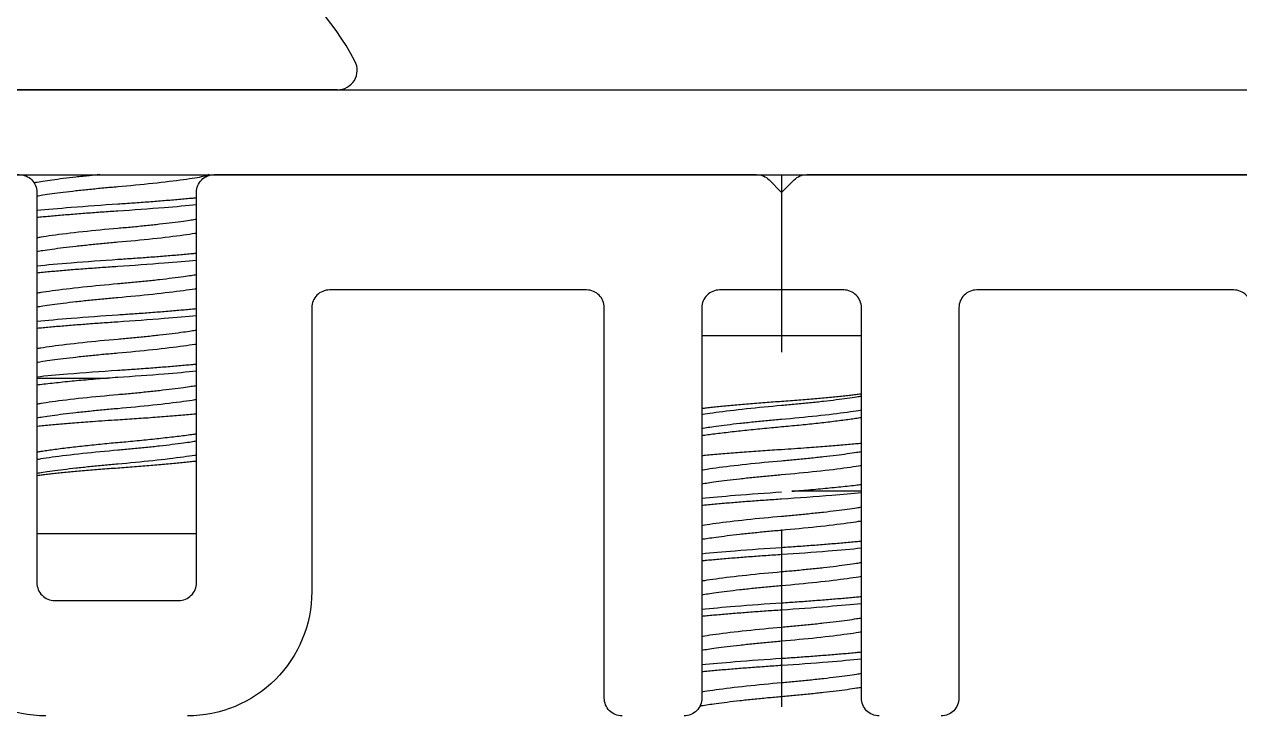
# Model space of a CAD drawing. Extents: x -5.6 to 5.7, y -1.2 to 8.2.
# Drawn here: x -0.427 to 0.258, y 3.128 to 3.514 of the extents above; entities that cross this region are included whole.
import ezdxf

# ---------------------------------------------------------------- set-up
doc = ezdxf.new("R2010")
doc.units = 0
doc.header["$LTSCALE"] = 0.5
doc.header["$MEASUREMENT"] = 0
doc.linetypes.add('PHANTOM', pattern=[0.5, 0.25, -0.05, 0.05, -0.05, 0.05, -0.05])
doc.layers.add('Construction', color=60, linetype='PHANTOM', plot=False)
for name, color, linetype in [('Hardware', 242, 'CONTINUOUS'), ('Housing', 150, 'CONTINUOUS'), ('Mounting', 4, 'CONTINUOUS')]:
    doc.layers.add(name, color=color, linetype=linetype)

msp = doc.modelspace()

# ---------------------------------------------------------------- linework, layer by layer
at = {"layer": 'Construction', "ltscale": 0.5, "transparency": 16777216}
msp.add_line((0, 3.4292), (0, 0), dxfattribs=at)
at = {"layer": 'Hardware', "linetype": 'Continuous', "lineweight": 25, "transparency": 16777216}
for p, q in [((-0.25042, 3.477), (-0.49834, 3.477)), ((0.045, 3.3383), (-0.045, 3.3383)), ((-0.42, 3.3145), (-0.38021, 3.3145)), ((0.045, 3.2508), (0.00583, 3.2508)), ((-0.42, 3.227), (-0.33, 3.227))]:
    msp.add_line(p, q, dxfattribs=at)
for centre, radius, start, end in [((-0.37438, 3.42295), 0.15105, 27.70008, 58.25791), ((-0.25042, 3.48804), 0.01104, 270, 27.70008)]:
    msp.add_arc(centre, radius, start, end, dxfattribs=at)
for points, knots in [([(-0.3845, 3.4292), (-0.38645, 3.42901), (-0.39107, 3.42855), (-0.39808, 3.4278), (-0.40521, 3.42696), (-0.41149, 3.42615), (-0.41674, 3.42538), (-0.41986, 3.42487), (-0.42128, 3.42458), (-0.42154, 3.42452)], [0.5374235, 0.5374235, 0.5374235, 0.5374235, 0.5759564, 0.6297735, 0.6838258, 0.7374097, 0.7898579, 0.8408154, 0.8524838, 0.8524838, 0.8524838, 0.8524838]), ([(-0.32313, 3.4292), (-0.32382, 3.42882), (-0.3249, 3.42846), (-0.32763, 3.4278), (-0.32917, 3.42753), (-0.33283, 3.42694), (-0.33497, 3.42662), (-0.34221, 3.42563), (-0.34816, 3.42491), (-0.36101, 3.42353), (-0.36787, 3.42288), (-0.37438, 3.42231)], [0.1114105, 0.1114105, 0.1114105, 0.1114105, 0.25, 0.25, 0.375, 0.375, 0.5, 0.5, 0.75, 0.75, 1, 1, 1, 1]), ([(-0.37438, 3.42231), (-0.37703, 3.42208), (-0.38242, 3.4216), (-0.39038, 3.42081), (-0.39808, 3.41999), (-0.40521, 3.41915), (-0.41149, 3.41834), (-0.41641, 3.41762), (-0.41898, 3.4172), (-0.42, 3.41701)], [0, 0, 0, 0, 0.1088843, 0.2210255, 0.3351181, 0.4497094, 0.5633078, 0.6744984, 0.7610308, 0.7610308, 0.7610308, 0.7610308]), ([(-0.33, 3.41606), (-0.33073, 3.41599), (-0.33386, 3.41569), (-0.33978, 3.41515), (-0.34806, 3.41446), (-0.35672, 3.41378), (-0.36554, 3.41314), (-0.37146, 3.41274), (-0.37438, 3.41255)], [0.5888341, 0.5888341, 0.5888341, 0.5888341, 0.6131397, 0.6918777, 0.7706158, 0.8486488, 0.9253094, 1, 1, 1, 1]), ([(-0.37438, 3.41255), (-0.38301, 3.41198), (-0.39209, 3.41133), (-0.40766, 3.41007), (-0.4143, 3.40948), (-0.42, 3.40891)], [0, 0, 0, 0, 0.25, 0.25, 0.4574021, 0.4574021, 0.4574021, 0.4574021]), ([(-0.37438, 3.40864), (-0.3773, 3.40845), (-0.38322, 3.40805), (-0.39204, 3.40741), (-0.40071, 3.40673), (-0.40898, 3.40604), (-0.41535, 3.40546), (-0.41888, 3.40512), (-0.42, 3.40501)], [0, 0, 0, 0, 0.0746906, 0.1513512, 0.2293842, 0.3081223, 0.3868603, 0.4251017, 0.4251017, 0.4251017, 0.4251017]), ([(-0.33, 3.41215), (-0.33542, 3.41163), (-0.3416, 3.41108), (-0.35667, 3.40986), (-0.36576, 3.4092), (-0.37438, 3.40864)], [0.5574369, 0.5574369, 0.5574369, 0.5574369, 0.75, 0.75, 1, 1, 1, 1]), ([(-0.33, 3.40396), (-0.33091, 3.4038), (-0.33317, 3.40345), (-0.33761, 3.40281), (-0.34356, 3.40204), (-0.35068, 3.4012), (-0.35838, 3.40038), (-0.36634, 3.39959), (-0.37173, 3.39911), (-0.37438, 3.39888)], [0.272742, 0.272742, 0.272742, 0.272742, 0.3437868, 0.4366961, 0.5502937, 0.6648842, 0.7789761, 0.8911165, 1, 1, 1, 1]), ([(-0.37438, 3.39888), (-0.38089, 3.39831), (-0.38775, 3.39765), (-0.4006, 3.39628), (-0.40655, 3.39556), (-0.41379, 3.39457), (-0.41593, 3.39425), (-0.41856, 3.39383), (-0.41931, 3.3937), (-0.42, 3.39357)], [0, 0, 0, 0, 0.25, 0.25, 0.5, 0.5, 0.625, 0.625, 0.6797533, 0.6797533, 0.6797533, 0.6797533]), ([(-0.33, 3.39615), (-0.33032, 3.39609), (-0.33066, 3.39604), (-0.33283, 3.39569), (-0.33497, 3.39537), (-0.34221, 3.39438), (-0.34816, 3.39366), (-0.36101, 3.39228), (-0.36787, 3.39163), (-0.37438, 3.39106)], [0.3514759, 0.3514759, 0.3514759, 0.3514759, 0.375, 0.375, 0.5, 0.5, 0.75, 0.75, 1, 1, 1, 1]), ([(-0.37438, 3.39106), (-0.37703, 3.39083), (-0.38242, 3.39035), (-0.39038, 3.38956), (-0.39808, 3.38874), (-0.40521, 3.3879), (-0.41149, 3.38709), (-0.41641, 3.38637), (-0.41898, 3.38595), (-0.42, 3.38576)], [0, 0, 0, 0, 0.1088843, 0.2210255, 0.3351181, 0.4497094, 0.5633078, 0.6744984, 0.7610308, 0.7610308, 0.7610308, 0.7610308]), ([(-0.37438, 3.3813), (-0.38301, 3.38073), (-0.39209, 3.38008), (-0.40766, 3.37882), (-0.4143, 3.37823), (-0.42, 3.37766)], [0, 0, 0, 0, 0.25, 0.25, 0.4574021, 0.4574021, 0.4574021, 0.4574021]), ([(-0.33, 3.38481), (-0.33073, 3.38474), (-0.33386, 3.38444), (-0.33978, 3.3839), (-0.34806, 3.38321), (-0.35672, 3.38253), (-0.36554, 3.38189), (-0.37146, 3.38149), (-0.37438, 3.3813)], [0.5888341, 0.5888341, 0.5888341, 0.5888341, 0.6131397, 0.6918777, 0.7706158, 0.8486488, 0.9253094, 1, 1, 1, 1]), ([(-0.33, 3.3809), (-0.33542, 3.38038), (-0.3416, 3.37983), (-0.35667, 3.37861), (-0.36576, 3.37795), (-0.37438, 3.37739)], [0.5574369, 0.5574369, 0.5574369, 0.5574369, 0.75, 0.75, 1, 1, 1, 1]), ([(-0.37438, 3.37739), (-0.3773, 3.3772), (-0.38322, 3.3768), (-0.39204, 3.37616), (-0.40071, 3.37548), (-0.40898, 3.37479), (-0.41535, 3.37421), (-0.41888, 3.37387), (-0.42, 3.37376)], [0, 0, 0, 0, 0.0746906, 0.1513512, 0.2293842, 0.3081223, 0.3868603, 0.4251017, 0.4251017, 0.4251017, 0.4251017]), ([(-0.33, 3.37271), (-0.33091, 3.37255), (-0.33317, 3.3722), (-0.33761, 3.37156), (-0.34356, 3.37079), (-0.35068, 3.36995), (-0.35838, 3.36913), (-0.36634, 3.36834), (-0.37173, 3.36786), (-0.37438, 3.36763)], [0.272742, 0.272742, 0.272742, 0.272742, 0.3437868, 0.4366961, 0.5502937, 0.6648842, 0.7789761, 0.8911165, 1, 1, 1, 1]), ([(-0.37438, 3.36763), (-0.38089, 3.36706), (-0.38775, 3.3664), (-0.4006, 3.36503), (-0.40655, 3.36431), (-0.41379, 3.36332), (-0.41593, 3.363), (-0.41856, 3.36258), (-0.41931, 3.36245), (-0.42, 3.36232)], [0, 0, 0, 0, 0.25, 0.25, 0.5, 0.5, 0.625, 0.625, 0.6797533, 0.6797533, 0.6797533, 0.6797533]), ([(-0.37438, 3.35981), (-0.37703, 3.35958), (-0.38242, 3.3591), (-0.39038, 3.35831), (-0.39808, 3.35749), (-0.40521, 3.35665), (-0.41149, 3.35584), (-0.41641, 3.35512), (-0.41898, 3.3547), (-0.42, 3.35451)], [0, 0, 0, 0, 0.1088843, 0.2210255, 0.3351181, 0.4497094, 0.5633078, 0.6744984, 0.7610308, 0.7610308, 0.7610308, 0.7610308]), ([(-0.33, 3.3649), (-0.33032, 3.36484), (-0.33066, 3.36479), (-0.33283, 3.36444), (-0.33497, 3.36412), (-0.34221, 3.36313), (-0.34816, 3.36241), (-0.36101, 3.36103), (-0.36787, 3.36038), (-0.37438, 3.35981)], [0.3514759, 0.3514759, 0.3514759, 0.3514759, 0.375, 0.375, 0.5, 0.5, 0.75, 0.75, 1, 1, 1, 1]), ([(-0.33, 3.35356), (-0.33073, 3.35349), (-0.33386, 3.35319), (-0.33978, 3.35265), (-0.34806, 3.35196), (-0.35672, 3.35128), (-0.36554, 3.35064), (-0.37146, 3.35024), (-0.37438, 3.35005)], [0.5888341, 0.5888341, 0.5888341, 0.5888341, 0.6131397, 0.6918777, 0.7706158, 0.8486488, 0.9253094, 1, 1, 1, 1]), ([(-0.37438, 3.35005), (-0.38301, 3.34948), (-0.39209, 3.34883), (-0.40766, 3.34757), (-0.4143, 3.34698), (-0.42, 3.34641)], [0, 0, 0, 0, 0.25, 0.25, 0.4574021, 0.4574021, 0.4574021, 0.4574021]), ([(-0.37438, 3.34614), (-0.3773, 3.34595), (-0.38322, 3.34555), (-0.39204, 3.34491), (-0.40071, 3.34423), (-0.40898, 3.34354), (-0.41535, 3.34296), (-0.41888, 3.34262), (-0.42, 3.34251)], [0, 0, 0, 0, 0.0746906, 0.1513512, 0.2293842, 0.3081223, 0.3868603, 0.4251017, 0.4251017, 0.4251017, 0.4251017]), ([(-0.33, 3.34965), (-0.33542, 3.34913), (-0.3416, 3.34858), (-0.35667, 3.34736), (-0.36576, 3.3467), (-0.37438, 3.34614)], [0.5574369, 0.5574369, 0.5574369, 0.5574369, 0.75, 0.75, 1, 1, 1, 1]), ([(-0.33, 3.34146), (-0.33091, 3.3413), (-0.33317, 3.34095), (-0.33761, 3.34031), (-0.34356, 3.33954), (-0.35068, 3.3387), (-0.35838, 3.33788), (-0.36634, 3.33709), (-0.37173, 3.33661), (-0.37438, 3.33638)], [0.272742, 0.272742, 0.272742, 0.272742, 0.3437868, 0.4366961, 0.5502937, 0.6648842, 0.7789761, 0.8911165, 1, 1, 1, 1]), ([(-0.37438, 3.33638), (-0.38089, 3.33581), (-0.38775, 3.33515), (-0.4006, 3.33378), (-0.40655, 3.33306), (-0.41379, 3.33207), (-0.41593, 3.33175), (-0.41856, 3.33133), (-0.41931, 3.3312), (-0.42, 3.33107)], [0, 0, 0, 0, 0.25, 0.25, 0.5, 0.5, 0.625, 0.625, 0.6797533, 0.6797533, 0.6797533, 0.6797533]), ([(-0.33, 3.33365), (-0.33032, 3.33359), (-0.33066, 3.33354), (-0.33283, 3.33319), (-0.33497, 3.33287), (-0.34221, 3.33188), (-0.34816, 3.33116), (-0.36101, 3.32978), (-0.36787, 3.32913), (-0.37438, 3.32856)], [0.3514759, 0.3514759, 0.3514759, 0.3514759, 0.375, 0.375, 0.5, 0.5, 0.75, 0.75, 1, 1, 1, 1]), ([(-0.37438, 3.32856), (-0.37703, 3.32833), (-0.38242, 3.32785), (-0.39038, 3.32706), (-0.39808, 3.32624), (-0.40521, 3.3254), (-0.41149, 3.32459), (-0.41641, 3.32387), (-0.41898, 3.32345), (-0.42, 3.32326)], [0, 0, 0, 0, 0.1088843, 0.2210255, 0.3351181, 0.4497094, 0.5633078, 0.6744984, 0.7610308, 0.7610308, 0.7610308, 0.7610308]), ([(-0.37438, 3.3188), (-0.38372, 3.31819), (-0.39359, 3.31747), (-0.40898, 3.3162), (-0.41486, 3.31567), (-0.42, 3.31516)], [0, 0, 0, 0, 0.5, 0.5, 0.8454404, 0.8454404, 0.8454404, 0.8454404]), ([(-0.33, 3.32231), (-0.33073, 3.32224), (-0.33386, 3.32194), (-0.33978, 3.3214), (-0.34806, 3.32071), (-0.35672, 3.32003), (-0.36554, 3.31939), (-0.37146, 3.31899), (-0.37438, 3.3188)], [0.5888341, 0.5888341, 0.5888341, 0.5888341, 0.6131397, 0.6918777, 0.7706158, 0.8486488, 0.9253094, 1, 1, 1, 1]), ([(-0.33, 3.3184), (-0.33542, 3.31788), (-0.3416, 3.31733), (-0.35667, 3.31611), (-0.36576, 3.31545), (-0.37438, 3.31489)], [0.5574369, 0.5574369, 0.5574369, 0.5574369, 0.75, 0.75, 1, 1, 1, 1]), ([(-0.38021, 3.3145), (-0.38202, 3.31435), (-0.38563, 3.31405), (-0.39101, 3.31359), (-0.39631, 3.3131), (-0.40153, 3.31261), (-0.40658, 3.3121), (-0.41147, 3.31158), (-0.41596, 3.31108), (-0.41874, 3.31075), (-0.42, 3.3106)], [0, 0, 0, 0, 0.0497481, 0.0994963, 0.1505681, 0.20164, 0.2535196, 0.3053993, 0.358783, 0.4063135, 0.4063135, 0.4063135, 0.4063135]), ([(-0.37438, 3.30513), (-0.38089, 3.30456), (-0.38775, 3.3039), (-0.4006, 3.30253), (-0.40655, 3.30181), (-0.41379, 3.30082), (-0.41593, 3.3005), (-0.41856, 3.30008), (-0.41931, 3.29995), (-0.42, 3.29982)], [0, 0, 0, 0, 0.25, 0.25, 0.5, 0.5, 0.625, 0.625, 0.6797533, 0.6797533, 0.6797533, 0.6797533]), ([(-0.33, 3.31021), (-0.33091, 3.31005), (-0.33317, 3.3097), (-0.33761, 3.30906), (-0.34356, 3.30829), (-0.35068, 3.30745), (-0.35838, 3.30663), (-0.36634, 3.30584), (-0.37173, 3.30536), (-0.37438, 3.30513)], [0.272742, 0.272742, 0.272742, 0.272742, 0.3437868, 0.4366961, 0.5502937, 0.6648842, 0.7789761, 0.8911165, 1, 1, 1, 1]), ([(0.045, 3.30554), (0.04465, 3.30549), (0.04343, 3.30533), (0.04117, 3.30505), (0.03808, 3.30468), (0.0347, 3.30431), (0.03104, 3.30393), (0.02714, 3.30355), (0.02306, 3.30317), (0.0188, 3.3028), (0.01436, 3.30242), (0.00971, 3.30205), (0.00491, 3.30168), (0.00164, 3.30145), (0, 3.30133)], [0.3796503, 0.3796503, 0.3796503, 0.3796503, 0.401502, 0.4551934, 0.508033, 0.5608727, 0.615216, 0.6695593, 0.7229229, 0.7762865, 0.8312008, 0.886115, 0.9428325, 1, 1, 1, 1]), ([(0, 3.29924), (0.00265, 3.29947), (0.00804, 3.29995), (0.016, 3.30074), (0.0237, 3.30156), (0.03083, 3.3024), (0.03711, 3.30321), (0.04176, 3.30389), (0.04415, 3.30428), (0.045, 3.30443)], [0, 0, 0, 0, 0.1088973, 0.2210519, 0.3351581, 0.4497631, 0.563375, 0.6745789, 0.7439614, 0.7439614, 0.7439614, 0.7439614]), ([(-0.37438, 3.29731), (-0.37703, 3.29708), (-0.38242, 3.2966), (-0.39038, 3.29581), (-0.39808, 3.29499), (-0.40521, 3.29415), (-0.41149, 3.29334), (-0.41641, 3.29262), (-0.41898, 3.2922), (-0.42, 3.29201)], [0, 0, 0, 0, 0.108892, 0.2210411, 0.3351418, 0.4497413, 0.5633477, 0.6745462, 0.7610848, 0.7610848, 0.7610848, 0.7610848]), ([(-0.33, 3.3024), (-0.33032, 3.30234), (-0.33066, 3.30229), (-0.33283, 3.30194), (-0.33497, 3.30162), (-0.34221, 3.30063), (-0.34816, 3.29991), (-0.36101, 3.29853), (-0.36787, 3.29788), (-0.37438, 3.29731)], [0.3514759, 0.3514759, 0.3514759, 0.3514759, 0.375, 0.375, 0.5, 0.5, 0.75, 0.75, 1, 1, 1, 1]), ([(0, 3.30133), (-0.00156, 3.30122), (-0.00469, 3.301), (-0.00941, 3.30065), (-0.0141, 3.30028), (-0.01871, 3.2999), (-0.02314, 3.29952), (-0.02742, 3.29914), (-0.03155, 3.29876), (-0.03546, 3.29838), (-0.03909, 3.29801), (-0.04227, 3.29766), (-0.04416, 3.29745), (-0.045, 3.29735)], [0, 0, 0, 0, 0.0479454, 0.0958908, 0.1452283, 0.1945659, 0.2425294, 0.290493, 0.3398471, 0.3892012, 0.4372115, 0.4852217, 0.5263388, 0.5263388, 0.5263388, 0.5263388]), ([(-0.045, 3.29405), (-0.04449, 3.29414), (-0.04395, 3.29423), (-0.04155, 3.29461), (-0.03941, 3.29493), (-0.03217, 3.29592), (-0.02622, 3.29664), (-0.01337, 3.29802), (-0.00651, 3.29867), (0, 3.29924)], [0.3361884, 0.3361884, 0.3361884, 0.3361884, 0.375, 0.375, 0.5, 0.5, 0.75, 0.75, 1, 1, 1, 1]), ([(-0.42, 3.28748), (-0.41988, 3.28749), (-0.41863, 3.28762), (-0.41608, 3.28788), (-0.41213, 3.28826), (-0.40789, 3.28864), (-0.40342, 3.28902), (-0.39873, 3.28939), (-0.39381, 3.28977), (-0.38811, 3.29019), (-0.38162, 3.29064), (-0.3768, 3.29094), (-0.37438, 3.2911)], [0.468892, 0.468892, 0.468892, 0.468892, 0.4743174, 0.5269917, 0.5811593, 0.6353269, 0.6886198, 0.7419126, 0.7967531, 0.8515935, 0.9252975, 1, 1, 1, 1]), ([(-0.37438, 3.2911), (-0.37262, 3.29121), (-0.3691, 3.29143), (-0.36379, 3.29179), (-0.3585, 3.29215), (-0.35332, 3.29253), (-0.34833, 3.29291), (-0.34352, 3.29329), (-0.33887, 3.29367), (-0.33447, 3.29405), (-0.33158, 3.29431), (-0.33015, 3.29445), (-0.33, 3.29446)], [0, 0, 0, 0, 0.0484279, 0.0968558, 0.1466899, 0.1965239, 0.244969, 0.293414, 0.3432642, 0.3931144, 0.4415971, 0.4470755, 0.4470755, 0.4470755, 0.4470755]), ([(-0.045, 3.28624), (-0.04393, 3.28642), (-0.04148, 3.28681), (-0.03677, 3.28749), (-0.03083, 3.28826), (-0.0237, 3.2891), (-0.016, 3.28992), (-0.00804, 3.29071), (-0.00265, 3.29119), (0, 3.29143)], [0.2562161, 0.2562161, 0.2562161, 0.2562161, 0.3437868, 0.4366961, 0.5502937, 0.6648842, 0.7789761, 0.8911165, 1, 1, 1, 1]), ([(0, 3.29143), (0.00651, 3.29199), (0.01337, 3.29265), (0.02622, 3.29402), (0.03217, 3.29474), (0.03941, 3.29573), (0.04155, 3.29605), (0.04395, 3.29644), (0.04449, 3.29653), (0.045, 3.29662)], [0, 0, 0, 0, 0.25, 0.25, 0.5, 0.5, 0.625, 0.625, 0.6638116, 0.6638116, 0.6638116, 0.6638116]), ([(0, 3.28718), (0.00163, 3.28733), (0.00489, 3.28762), (0.00977, 3.2881), (0.01462, 3.28859), (0.01936, 3.28909), (0.0239, 3.2896), (0.02827, 3.29012), (0.03246, 3.29064), (0.03641, 3.29116), (0.04006, 3.29167), (0.04287, 3.29209), (0.04446, 3.29235), (0.045, 3.29243)], [0, 0, 0, 0, 0.0486822, 0.0973645, 0.1474594, 0.1975544, 0.2462716, 0.2949888, 0.3451153, 0.3952417, 0.4440578, 0.4928739, 0.5193115, 0.5193115, 0.5193115, 0.5193115]), ([(-0.045, 3.28223), (-0.04391, 3.28238), (-0.04157, 3.2827), (-0.03775, 3.2832), (-0.03355, 3.28371), (-0.02908, 3.28423), (-0.02442, 3.28476), (-0.01963, 3.28527), (-0.01473, 3.28578), (-0.00967, 3.28628), (-0.00473, 3.28675), (-0.0015, 3.28704), (0, 3.28718)], [0.4736479, 0.4736479, 0.4736479, 0.4736479, 0.5233817, 0.5763447, 0.6293078, 0.683818, 0.7383282, 0.791155, 0.8439816, 0.898345, 0.9527082, 1, 1, 1, 1]), ([(-0.37438, 3.27812), (-0.37601, 3.27797), (-0.37927, 3.27768), (-0.38415, 3.2772), (-0.38901, 3.27671), (-0.39374, 3.27621), (-0.39828, 3.2757), (-0.40265, 3.27518), (-0.40684, 3.27466), (-0.41079, 3.27414), (-0.41444, 3.27363), (-0.41749, 3.27317), (-0.41927, 3.27289), (-0.42, 3.27277)], [0, 0, 0, 0, 0.0486822, 0.0973645, 0.1474594, 0.1975544, 0.2462716, 0.2949888, 0.3451153, 0.3952417, 0.4440578, 0.4928739, 0.5295148, 0.5295148, 0.5295148, 0.5295148]), ([(-0.33, 3.28298), (-0.3309, 3.28286), (-0.33304, 3.28257), (-0.33664, 3.2821), (-0.34083, 3.28159), (-0.3453, 3.28107), (-0.34996, 3.28054), (-0.35475, 3.28003), (-0.35965, 3.27952), (-0.36471, 3.27902), (-0.36965, 3.27855), (-0.37288, 3.27826), (-0.37438, 3.27812)], [0.4829918, 0.4829918, 0.4829918, 0.4829918, 0.5233817, 0.5763447, 0.6293078, 0.683818, 0.7383282, 0.791155, 0.8439816, 0.898345, 0.9527082, 1, 1, 1, 1]), ([(-0.33, 3.27896), (-0.33091, 3.2788), (-0.33317, 3.27845), (-0.33761, 3.27781), (-0.34356, 3.27704), (-0.35068, 3.2762), (-0.35838, 3.27538), (-0.36634, 3.27459), (-0.37173, 3.27411), (-0.37438, 3.27388)], [0.272742, 0.272742, 0.272742, 0.272742, 0.3437868, 0.4366961, 0.5502937, 0.6648842, 0.7789761, 0.8911165, 1, 1, 1, 1]), ([(0.045, 3.27776), (0.04394, 3.27765), (0.0416, 3.27741), (0.03775, 3.27704), (0.03351, 3.27666), (0.02904, 3.27628), (0.02435, 3.27591), (0.01943, 3.27553), (0.01373, 3.27511), (0.00724, 3.27466), (0.00242, 3.27436), (0, 3.2742)], [0.4784181, 0.4784181, 0.4784181, 0.4784181, 0.5269917, 0.5811593, 0.6353269, 0.6886198, 0.7419126, 0.7967531, 0.8515935, 0.9252975, 1, 1, 1, 1]), ([(-0.37438, 3.27388), (-0.38089, 3.27331), (-0.38775, 3.27265), (-0.4006, 3.27128), (-0.40655, 3.27056), (-0.41379, 3.26957), (-0.41593, 3.26925), (-0.41856, 3.26883), (-0.41931, 3.2687), (-0.42, 3.26857)], [0, 0, 0, 0, 0.25, 0.25, 0.5, 0.5, 0.625, 0.625, 0.6797533, 0.6797533, 0.6797533, 0.6797533]), ([(-0.33, 3.27115), (-0.33032, 3.27109), (-0.33066, 3.27104), (-0.33283, 3.27069), (-0.33497, 3.27037), (-0.34221, 3.26938), (-0.34816, 3.26866), (-0.36101, 3.26728), (-0.36787, 3.26663), (-0.37438, 3.26606)], [0.3514759, 0.3514759, 0.3514759, 0.3514759, 0.375, 0.375, 0.5, 0.5, 0.75, 0.75, 1, 1, 1, 1]), ([(0, 3.2742), (-0.00176, 3.27409), (-0.00528, 3.27387), (-0.01059, 3.27351), (-0.01588, 3.27315), (-0.02106, 3.27277), (-0.02605, 3.27239), (-0.03087, 3.27201), (-0.03551, 3.27163), (-0.03991, 3.27125), (-0.04301, 3.27097), (-0.04465, 3.27081), (-0.045, 3.27078)], [0, 0, 0, 0, 0.0484279, 0.0968558, 0.1466899, 0.1965239, 0.244969, 0.293414, 0.3432642, 0.3931144, 0.4415971, 0.4549008, 0.4549008, 0.4549008, 0.4549008]), ([(0, 3.26799), (0.00265, 3.26822), (0.00804, 3.2687), (0.016, 3.26949), (0.0237, 3.27031), (0.03083, 3.27115), (0.03711, 3.27196), (0.04176, 3.27264), (0.04415, 3.27303), (0.045, 3.27318)], [0, 0, 0, 0, 0.108892, 0.2210411, 0.3351418, 0.4497413, 0.5633477, 0.6745462, 0.7439252, 0.7439252, 0.7439252, 0.7439252]), ([(-0.37438, 3.26606), (-0.37703, 3.26583), (-0.38242, 3.26535), (-0.39038, 3.26456), (-0.39808, 3.26374), (-0.40521, 3.2629), (-0.41149, 3.26209), (-0.41641, 3.26137), (-0.41898, 3.26095), (-0.42, 3.26076)], [0, 0, 0, 0, 0.1088973, 0.2210519, 0.3351581, 0.4497631, 0.563375, 0.6745789, 0.7611219, 0.7611219, 0.7611219, 0.7611219]), ([(-0.42, 3.25967), (-0.41946, 3.25975), (-0.41804, 3.25994), (-0.41555, 3.26025), (-0.41246, 3.26062), (-0.40908, 3.26099), (-0.40542, 3.26137), (-0.40152, 3.26175), (-0.39744, 3.26213), (-0.39318, 3.2625), (-0.38874, 3.26288), (-0.38409, 3.26325), (-0.37929, 3.26362), (-0.37602, 3.26385), (-0.37438, 3.26397)], [0.3663843, 0.3663843, 0.3663843, 0.3663843, 0.401502, 0.4551934, 0.508033, 0.5608727, 0.615216, 0.6695593, 0.7229229, 0.7762865, 0.8312008, 0.886115, 0.9428325, 1, 1, 1, 1]), ([(-0.37438, 3.26397), (-0.37282, 3.26408), (-0.36969, 3.2643), (-0.36497, 3.26465), (-0.36028, 3.26502), (-0.35567, 3.2654), (-0.35124, 3.26578), (-0.34696, 3.26616), (-0.34283, 3.26654), (-0.33892, 3.26692), (-0.33529, 3.26729), (-0.33235, 3.26761), (-0.33065, 3.26781), (-0.33, 3.26788)], [0, 0, 0, 0, 0.0479454, 0.0958908, 0.1452283, 0.1945659, 0.2425294, 0.290493, 0.3398471, 0.3892012, 0.4372115, 0.4852217, 0.5163165, 0.5163165, 0.5163165, 0.5163165]), ([(-0.045, 3.2628), (-0.04449, 3.26289), (-0.04395, 3.26298), (-0.04155, 3.26336), (-0.03941, 3.26368), (-0.03217, 3.26467), (-0.02622, 3.26539), (-0.01337, 3.26677), (-0.00651, 3.26742), (0, 3.26799)], [0.3361884, 0.3361884, 0.3361884, 0.3361884, 0.375, 0.375, 0.5, 0.5, 0.75, 0.75, 1, 1, 1, 1]), ([(0, 3.26018), (0.00651, 3.26074), (0.01337, 3.2614), (0.02622, 3.26277), (0.03217, 3.26349), (0.03941, 3.26448), (0.04155, 3.2648), (0.04395, 3.26519), (0.04449, 3.26528), (0.045, 3.26537)], [0, 0, 0, 0, 0.25, 0.25, 0.5, 0.5, 0.625, 0.625, 0.6638116, 0.6638116, 0.6638116, 0.6638116]), ([(-0.045, 3.25499), (-0.04393, 3.25517), (-0.04148, 3.25556), (-0.03677, 3.25624), (-0.03083, 3.25701), (-0.0237, 3.25785), (-0.016, 3.25867), (-0.00804, 3.25946), (-0.00265, 3.25994), (0, 3.26018)], [0.2562161, 0.2562161, 0.2562161, 0.2562161, 0.3437868, 0.4366961, 0.5502937, 0.6648842, 0.7789761, 0.8911165, 1, 1, 1, 1]), ([(-0.045, 3.24684), (-0.03944, 3.24738), (-0.03303, 3.24795), (-0.01771, 3.24919), (-0.00863, 3.24985), (0, 3.25041)], [0.5500592, 0.5500592, 0.5500592, 0.5500592, 0.75, 0.75, 1, 1, 1, 1]), ([(0, 3.2465), (0.00933, 3.24711), (0.01921, 3.24783), (0.03435, 3.24908), (0.04001, 3.24959), (0.045, 3.25008)], [0, 0, 0, 0, 0.5, 0.5, 0.8316519, 0.8316519, 0.8316519, 0.8316519]), ([(0.00583, 3.2508), (0.00764, 3.25095), (0.01125, 3.25125), (0.01663, 3.25171), (0.02193, 3.2522), (0.02715, 3.25269), (0.0322, 3.2532), (0.03709, 3.25372), (0.04135, 3.25419), (0.04393, 3.2545), (0.045, 3.25463)], [0, 0, 0, 0, 0.0497481, 0.0994963, 0.1505681, 0.20164, 0.2535196, 0.3053993, 0.358783, 0.3985852, 0.3985852, 0.3985852, 0.3985852]), ([(-0.045, 3.24293), (-0.04407, 3.24302), (-0.04074, 3.24334), (-0.0346, 3.2439), (-0.02633, 3.24459), (-0.01766, 3.24527), (-0.00884, 3.24591), (-0.00292, 3.24631), (0, 3.2465)], [0.5819016, 0.5819016, 0.5819016, 0.5819016, 0.6131397, 0.6918777, 0.7706158, 0.8486488, 0.9253094, 1, 1, 1, 1]), ([(-0.045, 3.23155), (-0.04449, 3.23164), (-0.04395, 3.23173), (-0.04155, 3.23211), (-0.03941, 3.23243), (-0.03217, 3.23342), (-0.02622, 3.23414), (-0.01337, 3.23552), (-0.00651, 3.23617), (0, 3.23674)], [0.3361884, 0.3361884, 0.3361884, 0.3361884, 0.375, 0.375, 0.5, 0.5, 0.75, 0.75, 1, 1, 1, 1]), ([(0, 3.23674), (0.00265, 3.23697), (0.00804, 3.23745), (0.016, 3.23824), (0.0237, 3.23906), (0.03083, 3.2399), (0.03711, 3.24071), (0.04176, 3.24139), (0.04415, 3.24178), (0.045, 3.24193)], [0, 0, 0, 0, 0.1088843, 0.2210255, 0.3351181, 0.4497094, 0.5633078, 0.6744984, 0.7438723, 0.7438723, 0.7438723, 0.7438723]), ([(-0.045, 3.22374), (-0.04393, 3.22392), (-0.04148, 3.22431), (-0.03677, 3.22499), (-0.03083, 3.22576), (-0.0237, 3.2266), (-0.016, 3.22742), (-0.00804, 3.22821), (-0.00265, 3.22869), (0, 3.22893)], [0.2562161, 0.2562161, 0.2562161, 0.2562161, 0.3437868, 0.4366961, 0.5502937, 0.6648842, 0.7789761, 0.8911165, 1, 1, 1, 1]), ([(0, 3.22893), (0.00651, 3.22949), (0.01337, 3.23015), (0.02622, 3.23152), (0.03217, 3.23224), (0.03941, 3.23323), (0.04155, 3.23355), (0.04395, 3.23394), (0.04449, 3.23403), (0.045, 3.23412)], [0, 0, 0, 0, 0.25, 0.25, 0.5, 0.5, 0.625, 0.625, 0.6638116, 0.6638116, 0.6638116, 0.6638116]), ([(0, 3.21916), (0.00292, 3.21935), (0.00884, 3.21975), (0.01766, 3.22039), (0.02633, 3.22107), (0.0346, 3.22176), (0.04074, 3.22232), (0.04407, 3.22264), (0.045, 3.22273)], [0, 0, 0, 0, 0.0746906, 0.1513512, 0.2293842, 0.3081223, 0.3868603, 0.4180984, 0.4180984, 0.4180984, 0.4180984]), ([(-0.045, 3.21559), (-0.03944, 3.21613), (-0.03303, 3.2167), (-0.01771, 3.21794), (-0.00863, 3.2186), (0, 3.21916)], [0.5500592, 0.5500592, 0.5500592, 0.5500592, 0.75, 0.75, 1, 1, 1, 1]), ([(-0.045, 3.21168), (-0.04407, 3.21177), (-0.04074, 3.21209), (-0.0346, 3.21265), (-0.02633, 3.21334), (-0.01766, 3.21402), (-0.00884, 3.21466), (-0.00292, 3.21506), (0, 3.21525)], [0.5819016, 0.5819016, 0.5819016, 0.5819016, 0.6131397, 0.6918777, 0.7706158, 0.8486488, 0.9253094, 1, 1, 1, 1]), ([(0, 3.21525), (0.00862, 3.21582), (0.01771, 3.21647), (0.03303, 3.21771), (0.03944, 3.21828), (0.045, 3.21883)], [0, 0, 0, 0, 0.25, 0.25, 0.4499408, 0.4499408, 0.4499408, 0.4499408]), ([(0, 3.20549), (0.00265, 3.20572), (0.00804, 3.2062), (0.016, 3.20699), (0.0237, 3.20781), (0.03083, 3.20865), (0.03711, 3.20946), (0.04176, 3.21014), (0.04415, 3.21053), (0.045, 3.21068)], [0, 0, 0, 0, 0.1088843, 0.2210255, 0.3351181, 0.4497094, 0.5633078, 0.6744984, 0.7438723, 0.7438723, 0.7438723, 0.7438723]), ([(-0.045, 3.2003), (-0.04449, 3.20039), (-0.04395, 3.20048), (-0.04155, 3.20086), (-0.03941, 3.20118), (-0.03217, 3.20217), (-0.02622, 3.20289), (-0.01337, 3.20427), (-0.00651, 3.20492), (0, 3.20549)], [0.3361884, 0.3361884, 0.3361884, 0.3361884, 0.375, 0.375, 0.5, 0.5, 0.75, 0.75, 1, 1, 1, 1]), ([(0, 3.19768), (0.00651, 3.19824), (0.01337, 3.1989), (0.02622, 3.20027), (0.03217, 3.20099), (0.03941, 3.20198), (0.04155, 3.2023), (0.04395, 3.20269), (0.04449, 3.20278), (0.045, 3.20287)], [0, 0, 0, 0, 0.25, 0.25, 0.5, 0.5, 0.625, 0.625, 0.6638116, 0.6638116, 0.6638116, 0.6638116]), ([(-0.045, 3.19249), (-0.04393, 3.19267), (-0.04148, 3.19306), (-0.03677, 3.19374), (-0.03083, 3.19451), (-0.0237, 3.19535), (-0.016, 3.19617), (-0.00804, 3.19696), (-0.00265, 3.19744), (0, 3.19768)], [0.2562161, 0.2562161, 0.2562161, 0.2562161, 0.3437868, 0.4366961, 0.5502937, 0.6648842, 0.7789761, 0.8911165, 1, 1, 1, 1]), ([(-0.045, 3.18434), (-0.03944, 3.18488), (-0.03303, 3.18545), (-0.01771, 3.18669), (-0.00863, 3.18735), (0, 3.18791)], [0.5500592, 0.5500592, 0.5500592, 0.5500592, 0.75, 0.75, 1, 1, 1, 1]), ([(0, 3.18791), (0.00292, 3.1881), (0.00884, 3.1885), (0.01766, 3.18914), (0.02633, 3.18982), (0.0346, 3.19051), (0.04074, 3.19107), (0.04407, 3.19139), (0.045, 3.19148)], [0, 0, 0, 0, 0.0746906, 0.1513512, 0.2293842, 0.3081223, 0.3868603, 0.4180984, 0.4180984, 0.4180984, 0.4180984]), ([(0, 3.184), (0.00862, 3.18457), (0.01771, 3.18522), (0.03303, 3.18646), (0.03944, 3.18703), (0.045, 3.18758)], [0, 0, 0, 0, 0.25, 0.25, 0.4499408, 0.4499408, 0.4499408, 0.4499408]), ([(-0.045, 3.18043), (-0.04407, 3.18052), (-0.04074, 3.18084), (-0.0346, 3.1814), (-0.02633, 3.18209), (-0.01766, 3.18277), (-0.00884, 3.18341), (-0.00292, 3.18381), (0, 3.184)], [0.5819016, 0.5819016, 0.5819016, 0.5819016, 0.6131397, 0.6918777, 0.7706158, 0.8486488, 0.9253094, 1, 1, 1, 1]), ([(-0.045, 3.16905), (-0.04449, 3.16914), (-0.04395, 3.16923), (-0.04155, 3.16961), (-0.03941, 3.16993), (-0.03217, 3.17092), (-0.02622, 3.17164), (-0.01337, 3.17302), (-0.00651, 3.17367), (0, 3.17424)], [0.3361884, 0.3361884, 0.3361884, 0.3361884, 0.375, 0.375, 0.5, 0.5, 0.75, 0.75, 1, 1, 1, 1]), ([(0, 3.17424), (0.00265, 3.17447), (0.00804, 3.17495), (0.016, 3.17574), (0.0237, 3.17656), (0.03083, 3.1774), (0.03711, 3.17821), (0.04176, 3.17889), (0.04415, 3.17928), (0.045, 3.17943)], [0, 0, 0, 0, 0.1088843, 0.2210255, 0.3351181, 0.4497094, 0.5633078, 0.6744984, 0.7438723, 0.7438723, 0.7438723, 0.7438723]), ([(0, 3.16643), (0.00651, 3.16699), (0.01337, 3.16765), (0.02622, 3.16902), (0.03217, 3.16974), (0.03941, 3.17073), (0.04155, 3.17105), (0.04395, 3.17144), (0.04449, 3.17153), (0.045, 3.17162)], [0, 0, 0, 0, 0.25, 0.25, 0.5, 0.5, 0.625, 0.625, 0.6638116, 0.6638116, 0.6638116, 0.6638116]), ([(-0.045, 3.16124), (-0.04393, 3.16142), (-0.04148, 3.16181), (-0.03677, 3.16249), (-0.03083, 3.16326), (-0.0237, 3.1641), (-0.016, 3.16492), (-0.00804, 3.16571), (-0.00265, 3.16619), (0, 3.16643)], [0.2562161, 0.2562161, 0.2562161, 0.2562161, 0.3437868, 0.4366961, 0.5502937, 0.6648842, 0.7789761, 0.8911165, 1, 1, 1, 1]), ([(0, 3.15666), (0.00292, 3.15685), (0.00884, 3.15725), (0.01766, 3.15789), (0.02633, 3.15857), (0.0346, 3.15926), (0.04074, 3.15982), (0.04407, 3.16014), (0.045, 3.16023)], [0, 0, 0, 0, 0.0746906, 0.1513512, 0.2293842, 0.3081223, 0.3868603, 0.4180984, 0.4180984, 0.4180984, 0.4180984]), ([(-0.045, 3.15309), (-0.03944, 3.15363), (-0.03303, 3.1542), (-0.01771, 3.15544), (-0.00863, 3.1561), (0, 3.15666)], [0.5500592, 0.5500592, 0.5500592, 0.5500592, 0.75, 0.75, 1, 1, 1, 1]), ([(0, 3.15275), (0.00862, 3.15332), (0.01771, 3.15397), (0.03303, 3.15521), (0.03944, 3.15578), (0.045, 3.15633)], [0, 0, 0, 0, 0.25, 0.25, 0.4499408, 0.4499408, 0.4499408, 0.4499408]), ([(-0.045, 3.14918), (-0.04407, 3.14927), (-0.04074, 3.14959), (-0.0346, 3.15015), (-0.02633, 3.15084), (-0.01766, 3.15152), (-0.00884, 3.15216), (-0.00292, 3.15256), (0, 3.15275)], [0.5819016, 0.5819016, 0.5819016, 0.5819016, 0.6131397, 0.6918777, 0.7706158, 0.8486488, 0.9253094, 1, 1, 1, 1]), ([(0, 3.14299), (0.00265, 3.14322), (0.00804, 3.1437), (0.016, 3.14449), (0.0237, 3.14531), (0.03083, 3.14615), (0.03711, 3.14696), (0.04176, 3.14764), (0.04415, 3.14803), (0.045, 3.14818)], [0, 0, 0, 0, 0.1088843, 0.2210255, 0.3351181, 0.4497094, 0.5633078, 0.6744984, 0.7438723, 0.7438723, 0.7438723, 0.7438723]), ([(-0.04602, 3.1298), (-0.04573, 3.12986), (-0.04436, 3.13011), (-0.04152, 3.13056), (-0.03677, 3.13124), (-0.03083, 3.13201), (-0.0237, 3.13285), (-0.016, 3.13367), (-0.00804, 3.13446), (0, 3.13518), (0.00804, 3.13589), (0.016, 3.13668), (0.0237, 3.1375), (0.03083, 3.13834), (0.03711, 3.13915), (0.04175, 3.13983), (0.04415, 3.14021), (0.045, 3.14036)], [0.1072574, 0.1072574, 0.1072574, 0.1072574, 0.1194732, 0.162164, 0.2059894, 0.2595733, 0.3136256, 0.3674426, 0.4203392, 0.4716995, 0.5230598, 0.5759564, 0.6297735, 0.6838258, 0.7374097, 0.7898579, 0.822505, 0.822505, 0.822505, 0.822505]), ([(-0.045, 3.1378), (-0.04449, 3.13789), (-0.04395, 3.13798), (-0.04155, 3.13836), (-0.03941, 3.13868), (-0.03217, 3.13967), (-0.02622, 3.14039), (-0.01337, 3.14177), (-0.00651, 3.14242), (0, 3.14299)], [0.3361884, 0.3361884, 0.3361884, 0.3361884, 0.375, 0.375, 0.5, 0.5, 0.75, 0.75, 1, 1, 1, 1])]:
    msp.add_open_spline(points, degree=3, knots=knots, dxfattribs=at)
msp.add_open_spline([(-0.37438, 3.31489), (-0.37631, 3.31476), (-0.37825, 3.31463), (-0.38021, 3.3145)], degree=3, dxfattribs=at)
at = {"layer": 'Housing', "lineweight": 25, "transparency": 16777216}
for points in [[(-0.8575, 3.4742, -0.414214), (-0.8025, 3.5292), (-0.63664, 3.5292, -0.668179), (-0.62957, 3.51213), (-0.65457, 3.48713, -0.198912), (-0.66164, 3.4842), (-0.8025, 3.4842, 0.414214), (-0.8125, 3.4742), (-0.8125, 3.4392, 0.414214), (-0.8025, 3.4292), (-0.43, 3.4292, -0.414214), (-0.42, 3.4192), (-0.42, 3.1992, 0.414214), (-0.41, 3.1892), (-0.34, 3.1892, 0.414214), (-0.33, 3.1992), (-0.33, 3.4192, -0.414214), (-0.32, 3.4292), (-0.01414, 3.4292, -0.198912), (-0.00707, 3.42627), (0, 3.4192), (0.00707, 3.42627, -0.198912), (0.01414, 3.4292), (0.32, 3.4292, -0.414214)], [(-0.415, 3.1242, -0.414214), (-0.485, 3.1942), (-0.485, 3.3542, 0.414214), (-0.495, 3.3642), (-0.94558, 3.3642, 0.571967)], [(-0.09, 3.1242, -0.414214), (-0.1, 3.1342), (-0.1, 3.3542, 0.414214), (-0.11, 3.3642), (-0.255, 3.3642, 0.414214), (-0.265, 3.3542), (-0.265, 3.1942, -0.414214), (-0.335, 3.1242)], [(0.055, 3.1242, -0.414214), (0.045, 3.1342), (0.045, 3.3542, 0.414214), (0.035, 3.3642), (-0.035, 3.3642, 0.414214), (-0.045, 3.3542), (-0.045, 3.1342, -0.414214), (-0.055, 3.1242)], [(0.335, 3.1242, -0.414214), (0.265, 3.1942), (0.265, 3.3542, 0.414214), (0.255, 3.3642), (0.11, 3.3642, 0.414214), (0.1, 3.3542), (0.1, 3.1342, -0.414214), (0.09, 3.1242)]]:
    msp.add_lwpolyline(points, format="xyb", dxfattribs=at)
at = {"layer": 'Mounting', "linetype": 'Continuous', "lineweight": 25, "transparency": 16777216}
for p, q in [((-0.78125, 3.477), (0.78125, 3.477)), ((-0.49108, 3.477), (0.5625, 3.477)), ((0.78125, 3.429), (-0.78125, 3.429))]:
    msp.add_line(p, q, dxfattribs=at)

doc.saveas('drawing.dxf')
